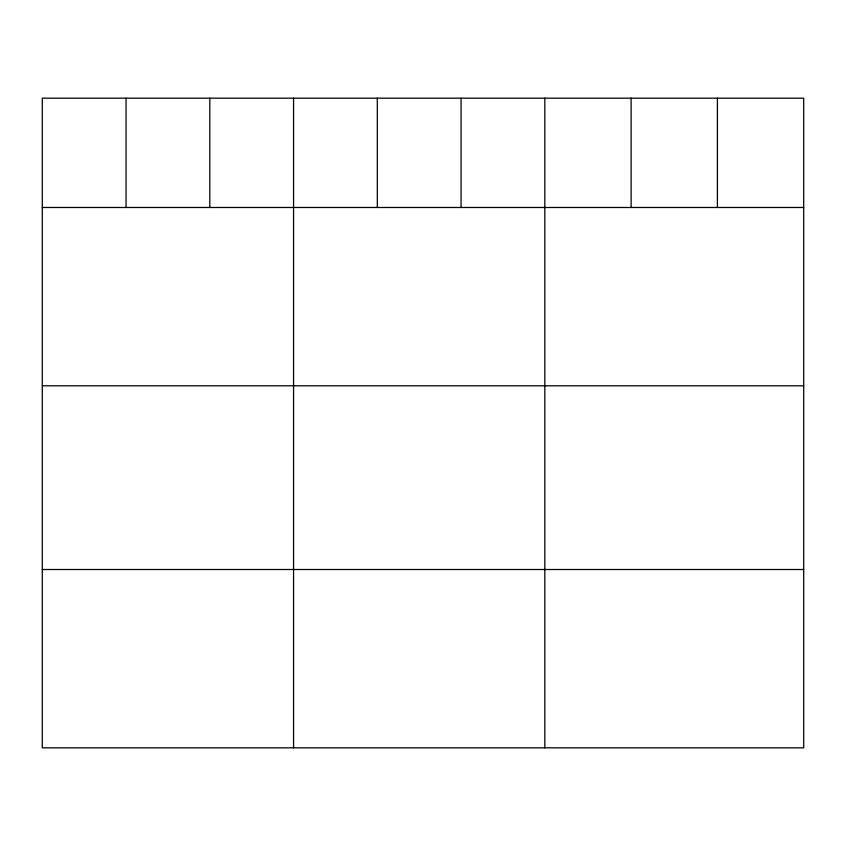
<?xml version="1.0" encoding="UTF-8"?>
<svg xmlns="http://www.w3.org/2000/svg" width="846" height="846" viewBox="0 0 846 846"><rect width="100%" height="100%" fill="white"/><g stroke="black" fill="none" stroke-linecap="round" stroke-linejoin="round"><path stroke-width="1.27" d="M803.7 207.482L803.7 747.822L42.3 747.822L42.3 98.178L803.7 98.178L803.7 207.482L42.3 207.482M42.3 385.787L803.7 385.787M42.3 569.506L803.7 569.506M717.408 98.178L717.408 207.482M631.116 98.178L631.116 207.482M544.824 98.178L544.824 747.822M461.07 98.178L461.07 207.482M377.316 98.178L377.316 207.482M293.562 98.178L293.562 747.822M209.808 98.178L209.808 207.482M126.054 98.178L126.054 207.482"/></g></svg>
